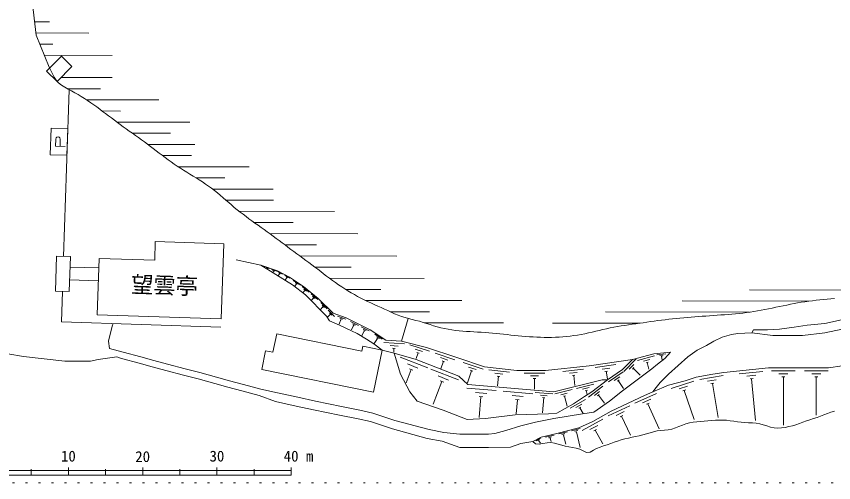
# Model space of a CAD drawing. Units: millimetres, scale not verified. Extents: x 12376 to 409389, y 16384 to 280842.
# Drawn here: x 198376 to 308450, y 16384 to 79239 of the extents above; entities that cross this region are included whole.
import ezdxf
from ezdxf.enums import TextEntityAlignment as Align

# ---------------------------------------------------------------- set-up
doc = ezdxf.new("R2010")
doc.units = ezdxf.units.MM
doc.header["$LTSCALE"] = 1000
doc.linetypes.add('DOTTED', pattern=[1.75, 0.25, -1.5])
for name, color, linetype, lineweight in [('0-0通り芯', 4, 'Continuous', 13), ('1-0', 3, 'Continuous', 13), ('1-1', 3, 'Continuous', 13)]:
    doc.layers.add(name, color=color, linetype=linetype, lineweight=lineweight)
doc.styles.add('ＭＳ ゴシック', font='')
doc.styles.get('ＭＳ ゴシック').set_extended_font_data('MS Gothic')

msp = doc.modelspace()

# ---------------------------------------------------------------- linework, layer by layer
at = {"layer": '0-0通り芯'}
for p, q in [((185391, 18007), (235391, 18007)), ((205391, 17407), (205391, 18407)), ((215391, 17407), (215391, 18407)), ((215391, 17407), (215391, 18407)), ((225391, 17407), (225391, 18407)), ((235391, 17407), (235391, 18407)), ((185391, 17407), (235391, 17407))]:
    msp.add_line(p, q, dxfattribs=at)
at = {"layer": '1-0'}
for p, q in [((205401, 66647), (205491, 69367)), ((204748, 46883), (205401, 66647)), ((202925, 60582), (203044, 64185)), ((203044, 64185), (205317, 64110)), ((205317, 64110), (205198, 60507)), ((203664, 61751), (204963, 61711)), ((205198, 60507), (202925, 60582)), ((217092, 48893), (217008, 46363)), ((226306, 48589), (217092, 48893)), ((225972, 38466), (226306, 48589)), ((203804, 46914), (203649, 42208)), ((205665, 46852), (203804, 46914)), ((205665, 46852), (205510, 42147)), ((209262, 39018), (209513, 46610)), ((217008, 46363), (209513, 46610)), ((231324, 45684), (227963, 46431)), ((209467, 45318), (205619, 45445)), ((233564, 44938), (231324, 45684)), ((231324, 45684), (233315, 44440)), ((233315, 44440), (235556, 43071)), ((235182, 44066), (233564, 44938)), ((237049, 42822), (235182, 44066)), ((209411, 43573), (205561, 43701)), ((235556, 43071), (237298, 41702)), ((205510, 42147), (203649, 42208)), ((204457, 38060), (204593, 42172)), ((239041, 41204), (237049, 42822)), ((237298, 41702), (240161, 38839)), ((241032, 39212), (239041, 41204)), ((225972, 38466), (209262, 39018)), ((240161, 38839), (240534, 38216)), ((242775, 38590), (241032, 39212)), ((246011, 36972), (242775, 38590)), ((204457, 38060), (225935, 37350)), ((210787, 35478), (211285, 37470)), ((211285, 37470), (211396, 37830)), ((240534, 38216), (241904, 37594)), ((241904, 37594), (243522, 36847)), ((304883, 37594), (303141, 37345)), ((307248, 37843), (304883, 37594)), ((309489, 38331), (307248, 37843)), ((232928, 33955), (233437, 36457)), ((244919, 34121), (233437, 36457)), ((243522, 36847), (244268, 36474)), ((244268, 36474), (245513, 35727)), ((248127, 35603), (246011, 36972)), ((293432, 35976), (294677, 36350)), ((294677, 36350), (295548, 36474)), ((295548, 36474), (297415, 36598)), ((297664, 36972), (297415, 36598)), ((297415, 36598), (300278, 36225)), ((299531, 36972), (297664, 36972)), ((301149, 37096), (299531, 36972)), ((303141, 37345), (301149, 37096)), ((304261, 36225), (307248, 36598)), ((307248, 36598), (309613, 37096)), ((210912, 34483), (210787, 35478)), ((245513, 35727), (246509, 35105)), ((250243, 35478), (248127, 35603)), ((253603, 34607), (250243, 35478)), ((291316, 34856), (292312, 35478)), ((292312, 35478), (293432, 35976)), ((300278, 36225), (304261, 36225)), ((212779, 33985), (210912, 34483)), ((231439, 31651), (231948, 34154)), ((232928, 33955), (231948, 34154)), ((244919, 34121), (245049, 34760)), ((247629, 34235), (245049, 34760)), ((246481, 28591), (247629, 34235)), ((246509, 35105), (247629, 34234)), ((247629, 34234), (249247, 33860)), ((257711, 33238), (253603, 34607)), ((288827, 33362), (290072, 34234)), ((290072, 34234), (291316, 34856)), ((199334, 33373), (197218, 33746)), ((211907, 33362), (209418, 32989)), ((212548, 33115), (211907, 33362)), ((212548, 33115), (214905, 32494)), ((215143, 33362), (212779, 33985)), ((216886, 32864), (215143, 33362)), ((250118, 30998), (249247, 33860)), ((249247, 33860), (252234, 32989)), ((261445, 31993), (257711, 33238)), ((284222, 33736), (281359, 32989)), ((286462, 33985), (284222, 33736)), ((285715, 33113), (284720, 32367)), ((286462, 33985), (285715, 33113)), ((286213, 30997), (288827, 33362)), ((208383, 32745), (204898, 32745)), ((209418, 32989), (208383, 32745)), ((214905, 32494), (216646, 31997)), ((216646, 31997), (218522, 31497)), ((218753, 32367), (216886, 32864)), ((221118, 31744), (218753, 32367)), ((252234, 32989), (257960, 30749)), ((265801, 31495), (261445, 31993)), ((275509, 32118), (269659, 31495)), ((281359, 32989), (275509, 32118)), ((279990, 31620), (281359, 32989)), ((284720, 32367), (283973, 31744)), ((309613, 32118), (307746, 31869)), ((218522, 31497), (220894, 30872)), ((220894, 30872), (222880, 30376)), ((223109, 31246), (221118, 31744)), ((225350, 30624), (223109, 31246)), ((231439, 31651), (246481, 28591)), ((251363, 28633), (250118, 30998)), ((269659, 31495), (265801, 31495)), ((277999, 30251), (279990, 31620)), ((283973, 31744), (281982, 30251)), ((285093, 29877), (286213, 30997)), ((292188, 30997), (289947, 30624)), ((293681, 31246), (292188, 30997)), ((297540, 31620), (293681, 31246)), ((299656, 31869), (297540, 31620)), ((307746, 31869), (299656, 31869)), ((222880, 30376), (225105, 29758)), ((225105, 29758), (226852, 29259)), ((227092, 30126), (225350, 30624)), ((228959, 29628), (227092, 30126)), ((257960, 30749), (259204, 29628)), ((270780, 28633), (277252, 30251)), ((277999, 30251), (275883, 28633)), ((277252, 30251), (277999, 30251)), ((281982, 30251), (279990, 28757)), ((284346, 29006), (285093, 29877)), ((288454, 30126), (286213, 29504)), ((289947, 30624), (288454, 30126)), ((226852, 29259), (228728, 28758)), ((228728, 28758), (231095, 28136)), ((231324, 29006), (228959, 29628)), ((233564, 28508), (231324, 29006)), ((252359, 27388), (251363, 28633)), ((259204, 29628), (270780, 28633)), ((275883, 28633), (274887, 28010)), ((279990, 28757), (278248, 27388)), ((284097, 28633), (282977, 28135)), ((286213, 29504), (284097, 28633)), ((284097, 28633), (284346, 29006)), ((231095, 28136), (233298, 27338)), ((236303, 27886), (233564, 28508)), ((238667, 27388), (236303, 27886)), ((274887, 28010), (273393, 27015)), ((282977, 28135), (278496, 26019)), ((233298, 27338), (236046, 26714)), ((236046, 26714), (238418, 26214)), ((242152, 26641), (238667, 27388)), ((244642, 26143), (242152, 26641)), ((255844, 26143), (252359, 27388)), ((273393, 27015), (271153, 25770)), ((278248, 27388), (276132, 25894)), ((238418, 26214), (241909, 25466)), ((241909, 25466), (244398, 24968)), ((246384, 25770), (244642, 26143)), ((249371, 24774), (246384, 25770)), ((259080, 24899), (255844, 26143)), ((265552, 25521), (261569, 25023)), ((270033, 25645), (265552, 25521)), ((271153, 25770), (270033, 25645)), ((274638, 25645), (270780, 25023)), ((276132, 25894), (274638, 25645)), ((278496, 26019), (276007, 24650)), ((244398, 24968), (246068, 24610)), ((246068, 24610), (249025, 23625)), ((253977, 23530), (249371, 24774)), ((261569, 25023), (259080, 24899)), ((268290, 24525), (266299, 24027)), ((270780, 25023), (268290, 24525)), ((276007, 24650), (274140, 23778)), ((249025, 23625), (253709, 22359)), ((255968, 23156), (253977, 23530)), ((258084, 22907), (255968, 23156)), ((264307, 23405), (262814, 23032)), ((266299, 24027), (264307, 23405)), ((274140, 23778), (271153, 23032)), ((253709, 22359), (255747, 21977)), ((261943, 22907), (258084, 22907)), ((262814, 23032), (261943, 22907)), ((269037, 22534), (267917, 21911)), ((271153, 23032), (269037, 22534)), ((255747, 21977), (258084, 21107)), ((258084, 21107), (261943, 21107)), ((261943, 21107), (264930, 21165)), ((264930, 21165), (266299, 21663)), ((266299, 21663), (267917, 21911))]:
    msp.add_line(p, q, dxfattribs=at)
at = {"layer": '1-0', "color": 4}
for p, q in [((203664, 61751), (203693, 62701)), ((204263, 61733), (204293, 62682)), ((232422, 45266), (232042, 45392)), ((232288, 45258), (232145, 45305)), ((232201, 45234), (232176, 45161)), ((232224, 45226), (232177, 45242)), ((233439, 44900), (232680, 45153)), ((233178, 44908), (232893, 45003)), ((233012, 44885), (232941, 44671)), ((233059, 44869), (232965, 44900)), ((234227, 44496), (233523, 44875)), ((233804, 44553), (233645, 44260)), ((233971, 44548), (233707, 44690)), ((233848, 44530), (233760, 44577)), ((235211, 43966), (234507, 44345)), ((234955, 44018), (234691, 44161)), ((234832, 44000), (234744, 44047)), ((234788, 44023), (234599, 43673)), ((236672, 42983), (235673, 43649)), ((236089, 43191), (235865, 42855)), ((236318, 43129), (235944, 43378)), ((236152, 43150), (236027, 43233)), ((237804, 42048), (236872, 42805)), ((237180, 42232), (236978, 41983)), ((237434, 42187), (237085, 42471)), ((237239, 42185), (237122, 42279)), ((238999, 41077), (238067, 41833)), ((238375, 41261), (238139, 40970)), ((238629, 41216), (238280, 41500)), ((238434, 41214), (238317, 41308)), ((239648, 40066), (239322, 39740)), ((240249, 39819), (239401, 40667)), ((239896, 39995), (239577, 40314)), ((239701, 40013), (239595, 40119)), ((241234, 38799), (240385, 39647)), ((240597, 39011), (240279, 38692)), ((240863, 38958), (240544, 39276)), ((240650, 38958), (240544, 39064)), ((242749, 38440), (241619, 38843)), ((242346, 38425), (241922, 38576)), ((242083, 38359), (241862, 37740)), ((242154, 38334), (242013, 38384)), ((244470, 37575), (243396, 38111)), ((243799, 37575), (243499, 36976)), ((244067, 37608), (243665, 37810)), ((243866, 37541), (243732, 37608)), ((245911, 36854), (244838, 37391)), ((245240, 36854), (244911, 36196)), ((245509, 36888), (245106, 37089)), ((245307, 36821), (245173, 36888)), ((247660, 35726), (246653, 36378)), ((246994, 35800), (246571, 35147)), ((247264, 35804), (246886, 36048)), ((247057, 35759), (246931, 35841)), ((250671, 35102), (247875, 35267)), ((249777, 34804), (248728, 34866)), ((249407, 34476), (249057, 34496)), ((249232, 34486), (249201, 33952)), ((254025, 34097), (251369, 34983)), ((253084, 34042), (252088, 34374)), ((253783, 31846), (250058, 33303)), ((252476, 33876), (252220, 33107)), ((252642, 33821), (252310, 33931)), ((257441, 32959), (254785, 33844)), ((256500, 32904), (255504, 33236)), ((281870, 33075), (280172, 31378)), ((284342, 33457), (282020, 32851)), ((285850, 33766), (284657, 33633)), ((285494, 33575), (285046, 33525)), ((285361, 33410), (285212, 33393)), ((285287, 33401), (285336, 32954)), ((252437, 31836), (251040, 32382)), ((255891, 32738), (255559, 31741)), ((256057, 32682), (255725, 32793)), ((261231, 31695), (258575, 32581)), ((260290, 31640), (259294, 31972)), ((279108, 32300), (276338, 31887)), ((281551, 32333), (280915, 31696)), ((283692, 32977), (282821, 32750)), ((283477, 32611), (283187, 32536)), ((283332, 32574), (283559, 31703)), ((251557, 31643), (250857, 29855)), ((251789, 31552), (251324, 31734)), ((257923, 30226), (254198, 31684)), ((259682, 31474), (259143, 29858)), ((259848, 31419), (259516, 31529)), ((264788, 31259), (262007, 31577)), ((263879, 31010), (262836, 31130)), ((269553, 31145), (266753, 31145)), ((274758, 31686), (271973, 31390)), ((273925, 31245), (272881, 31134)), ((273614, 30860), (273266, 30823)), ((273440, 30842), (273582, 29503)), ((278294, 31825), (277255, 31670)), ((277999, 31427), (277653, 31375)), ((277826, 31401), (277981, 30363)), ((280089, 31324), (278111, 29964)), ((281551, 31908), (281339, 31696)), ((281445, 31802), (282390, 30857)), ((293567, 30822), (290411, 30296)), ((298912, 31351), (295727, 31043)), ((297955, 30856), (296761, 30741)), ((303276, 31469), (300076, 31469)), ((302276, 31069), (301076, 31069)), ((307712, 31469), (304512, 31469)), ((306712, 31069), (305512, 31069)), ((255696, 30024), (254507, 26985)), ((256577, 30216), (255180, 30762)), ((255929, 29932), (255463, 30115)), ((263492, 30702), (263144, 30742)), ((263318, 30722), (263171, 29431)), ((268678, 30795), (267628, 30795)), ((268328, 30445), (267978, 30445)), ((268153, 30445), (268153, 28981)), ((279641, 30652), (278899, 30142)), ((279564, 30235), (279317, 30065)), ((279440, 30150), (280164, 29096)), ((289598, 30086), (286562, 29074)), ((292647, 30263), (291463, 30066)), ((292318, 29803), (291923, 29737)), ((292120, 29770), (292887, 25173)), ((297596, 30420), (297198, 30381)), ((297397, 30400), (297941, 24775)), ((301876, 30669), (301476, 30669)), ((301676, 30669), (301676, 24129)), ((306312, 30669), (305912, 30669)), ((306112, 30669), (306112, 25490)), ((263018, 28798), (259032, 29141)), ((267934, 28376), (263949, 28718)), ((273230, 28936), (270901, 28354)), ((276157, 29668), (273828, 29086)), ((275502, 29195), (274629, 28976)), ((275284, 28831), (274993, 28758)), ((275138, 28795), (275266, 28282)), ((277348, 29376), (275442, 27918)), ((276935, 28682), (276220, 28135)), ((288776, 29390), (287638, 29011)), ((288523, 28884), (288144, 28758)), ((288333, 28821), (289645, 24886)), ((261729, 28407), (260235, 28536)), ((261188, 27952), (260690, 27995)), ((260939, 27974), (260699, 25184)), ((266646, 27985), (265151, 28113)), ((266105, 27529), (265606, 27572)), ((265855, 27551), (265695, 25682)), ((270645, 28343), (268254, 28549)), ((269872, 28108), (268975, 28186)), ((269398, 27848), (269220, 25776)), ((269547, 27835), (269248, 27861)), ((272575, 28463), (271702, 28245)), ((272357, 28099), (272066, 28026)), ((272211, 28063), (272548, 26717)), ((275041, 27587), (272943, 26421)), ((276879, 28261), (276640, 28079)), ((276760, 28170), (277583, 27093)), ((284576, 28408), (281652, 27108)), ((283825, 27636), (282728, 27149)), ((274532, 26961), (273745, 26523)), ((274415, 26553), (274153, 26407)), ((274284, 26480), (274721, 25693)), ((280985, 26752), (278091, 25385)), ((283622, 27108), (283256, 26946)), ((283439, 27027), (284940, 23651)), ((280252, 25963), (279166, 25451)), ((280061, 25430), (279699, 25260)), ((279880, 25345), (281098, 22766)), ((277363, 24939), (274560, 23397)), ((272593, 23237), (271428, 22946)), ((274310, 23666), (273146, 23375)), ((273983, 23430), (273546, 23321)), ((273874, 23248), (273728, 23212)), ((273801, 23230), (274325, 21133)), ((276680, 24107), (275628, 23528)), ((276522, 23563), (276172, 23371)), ((276347, 23467), (277361, 21623)), ((269017, 22408), (268318, 22020)), ((268847, 22199), (268585, 22054)), ((268808, 22063), (268721, 22015)), ((268764, 22039), (268949, 21706)), ((270795, 22788), (269631, 22497)), ((270468, 22551), (270031, 22442)), ((270358, 22369), (270213, 22333)), ((270286, 22351), (270395, 21914)), ((272265, 23001), (271829, 22891)), ((272156, 22819), (272011, 22782)), ((272083, 22800), (272388, 21581)), ((200391, 17407), (200391, 18214)), ((210391, 17407), (210391, 18214)), ((210391, 17407), (210391, 18214)), ((210391, 17407), (210391, 18214)), ((210391, 17407), (210391, 18214)), ((220391, 17407), (220391, 18214)), ((230391, 17407), (230391, 18214))]:
    msp.add_line(p, q, dxfattribs=at)
at = {"layer": '1-0', "color": 4, "linetype": 'DOTTED'}
for p, q in [((200391, 17407), (230391, 17407)), ((12376, 16384), (409389, 16384))]:
    msp.add_line(p, q, dxfattribs=at)
at = {"layer": '1-0'}
for points in [[(308570, 41228), (308073, 41171), (307575, 41118), (307076, 41066), (306578, 41015), (306080, 40961), (305582, 40904), (305086, 40841), (304590, 40770), (304096, 40692), (303603, 40607), (303111, 40517), (302620, 40423), (302129, 40325), (301638, 40225), (301148, 40124), (300658, 40022), (300168, 39920), (299678, 39820), (299188, 39723), (298697, 39630), (298205, 39541), (297713, 39457), (297220, 39380), (296725, 39311), (296229, 39249), (295733, 39194), (295235, 39145), (294737, 39100), (294238, 39059), (293739, 39021), (293240, 38985), (292741, 38950), (292241, 38914), (291742, 38878), (291243, 38842), (290744, 38805), (290245, 38767), (289746, 38728), (289248, 38688), (288750, 38646), (288252, 38602), (287754, 38556), (287256, 38507), (286759, 38457), (286262, 38403), (285766, 38347), (285270, 38287), (284774, 38224), (284279, 38157), (283784, 38087), (283289, 38016), (282794, 37943), (282299, 37871), (281804, 37800), (281309, 37729), (280813, 37658), (280318, 37584), (279824, 37507), (279331, 37425), (278839, 37337), (278349, 37242), (277860, 37138), (277372, 37026), (276886, 36911), (276399, 36794), (275913, 36677), (275426, 36564), (274937, 36458), (274447, 36360), (273954, 36274), (273460, 36199), (272964, 36135), (272466, 36082), (271967, 36039), (271467, 36006), (270967, 35983), (270467, 35968), (269967, 35963), (269466, 35965), (268966, 35975), (268466, 35993), (267967, 36018), (267467, 36049), (266969, 36086), (266470, 36129), (265972, 36177), (265475, 36228), (264977, 36281), (264480, 36336), (263983, 36391), (263486, 36444), (262989, 36495), (262491, 36542), (261993, 36585), (261495, 36622), (260996, 36653), (260497, 36682), (259998, 36710), (259499, 36739), (259000, 36772), (258501, 36810), (258003, 36855), (257505, 36910), (257008, 36977), (256514, 37057), (256024, 37152), (255537, 37265), (255055, 37395), (254576, 37536), (254098, 37685), (253622, 37837), (253144, 37987), (252665, 38131), (252182, 38263), (251696, 38386), (251211, 38508), (250730, 38641), (250255, 38794), (249787, 38969), (249325, 39161), (248867, 39363), (248410, 39570), (247954, 39776), (247497, 39981), (247041, 40186), (246585, 40392), (246132, 40602), (245680, 40815), (245231, 41034), (244785, 41259), (244342, 41492), (243903, 41732), (243470, 41981), (243041, 42238), (242617, 42504), (242198, 42777), (241783, 43057), (241373, 43343), (240967, 43634), (240564, 43930), (240163, 44229), (239765, 44531), (239367, 44835), (238970, 45139), (238573, 45443), (238174, 45745), (237775, 46046), (237374, 46345), (236973, 46643), (236571, 46941), (236169, 47237), (235766, 47534), (235363, 47830), (234961, 48127), (234559, 48424), (234157, 48721), (233755, 49019), (233353, 49316), (232951, 49613), (232548, 49909), (232143, 50203), (231737, 50495), (231331, 50786), (230924, 51077), (230517, 51369), (230111, 51661), (229707, 51956), (229306, 52254), (228907, 52555), (228511, 52861), (228120, 53172), (227733, 53489), (227351, 53812), (226972, 54139), (226594, 54468), (226216, 54796), (225836, 55121), (225453, 55442), (225064, 55755), (224668, 56059), (224265, 56353), (223855, 56637), (223439, 56914), (223018, 57184), (222595, 57451), (222169, 57714), (221742, 57977), (221316, 58240), (220891, 58505), (220470, 58774), (220052, 59049), (219639, 59330), (219230, 59617), (218824, 59909), (218422, 60205), (218021, 60504), (217622, 60805), (217223, 61108), (216825, 61411), (216426, 61713), (216025, 62013), (215623, 62312), (215218, 62607), (214812, 62901), (214406, 63194), (213999, 63486), (213592, 63777), (213187, 64069), (212783, 64361), (212381, 64654), (211981, 64949), (211584, 65246), (211188, 65543), (210792, 65840), (210397, 66137), (210000, 66433), (209602, 66727), (209200, 67019), (208796, 67308), (208387, 67593), (207973, 67874), (207553, 68151), (207126, 68422), (206692, 68687), (206250, 68946), (205798, 69197), (205339, 69443), (204885, 69694), (204454, 69963), (204062, 70265), (203725, 70613), (203456, 71019), (203237, 71467), (203033, 71932), (202801, 72401)], [(267917, 21911), (268301, 21636), (268773, 21581), (269299, 21653), (269844, 21754), (270374, 21787), (270873, 21717), (271353, 21585), (271829, 21435), (272311, 21306), (272800, 21201), (273292, 21108), (273783, 21012), (274267, 20888), (274730, 20686), (275173, 20438), (275657, 20495), (276102, 20744), (276526, 20993), (276983, 21182), (277463, 21336), (277948, 21481), (278423, 21645), (278889, 21825), (279358, 21996), (279834, 22146), (280317, 22279), (280804, 22397), (281294, 22502), (281784, 22601), (282273, 22703), (282760, 22816), (283243, 22948), (283722, 23096), (284203, 23240), (284688, 23358), (285182, 23428), (285683, 23462), (286180, 23505), (286666, 23605), (287139, 23762), (287605, 23949), (288072, 24139), (288545, 24305), (289028, 24430), (289519, 24522), (290016, 24590), (290517, 24644), (291018, 24695), (291519, 24740), (292020, 24778), (292520, 24805), (293020, 24818), (293518, 24813), (294016, 24788), (294512, 24739), (295007, 24674), (295502, 24604), (295999, 24542), (296499, 24500), (297001, 24471), (297502, 24441), (298000, 24394), (298491, 24315), (298975, 24189), (299453, 24033), (299932, 23883), (300417, 23776), (300912, 23739), (301413, 23764), (301915, 23834), (302411, 23934), (302898, 24053), (303377, 24191), (303850, 24350), (304319, 24522), (304788, 24696), (305261, 24859), (305737, 25014), (306209, 25177), (306676, 25357), (307140, 25543), (307607, 25721), (308082, 25879), (308561, 26020)]]:
    msp.add_lwpolyline(points, dxfattribs=at)
at = {"layer": '1-0', "color": 4}
msp.add_arc((203993, 62691), 300, 0, 180.00001, dxfattribs=at)
at = {"layer": '1-1', "color": 4}
for p, q in [((199953, 85762), (201057, 76687)), ((202860, 78491), (200844, 78494)), ((208160, 76984), (201020, 76993)), ((201057, 76687), (202801, 72401)), ((203269, 75491), (201542, 75493)), ((211283, 73980), (202157, 73992)), ((211279, 70980), (204396, 70989)), ((209694, 69482), (205256, 69488)), ((217554, 67972), (207805, 67985)), ((212401, 66479), (209934, 66482)), ((221735, 64966), (211941, 64979)), ((219132, 63470), (214010, 63476)), ((222429, 61965), (216079, 61974)), ((221978, 60466), (218069, 60471)), ((229716, 58956), (220178, 58968)), ((226437, 57460), (222571, 57465)), ((232960, 55951), (224798, 55962)), ((233013, 54452), (226603, 54460)), ((241237, 52940), (228389, 52957)), ((235667, 51448), (230400, 51455)), ((244360, 49936), (232493, 49952)), ((238790, 48444), (234523, 48450)), ((249599, 46929), (236569, 46947)), ((243475, 45438), (238572, 45444)), ((253306, 43924), (240548, 43941)), ((247470, 42433), (242724, 42439)), ((313550, 42346), (297125, 42367)), ((258358, 40918), (245444, 40935)), ((305099, 40856), (288043, 40879)), ((254028, 39424), (248714, 39431)), ((277714, 39393), (297121, 39367)), ((263974, 37910), (253356, 37924)), ((282392, 37886), (270595, 37902))]:
    msp.add_line(p, q, dxfattribs=at)
at = {"layer": '1-1', "color": 2}
for p, q in [((202454, 71842), (204454, 73866)), ((204454, 73866), (205865, 72472)), ((203864, 70448), (202454, 71842)), ((205865, 72472), (203864, 70448))]:
    msp.add_line(p, q, dxfattribs=at)
at = {"layer": '1-1'}
for p, q in [((250243, 35478), (251133, 38531)), ((204898, 32745), (199334, 33373))]:
    msp.add_line(p, q, dxfattribs=at)

# ---------------------------------------------------------------- texts
at = {"layer": '0-0通り芯', "color": 7, "style": 'ＭＳ ゴシック'}
for s, p in [('10', (204387, 18791)), ('20', (214391, 18727)), ('30', (224394, 18791)), ('40 m', (234387, 18791))]:
    msp.add_text(s, height=1466, dxfattribs=at).set_placement(p, align=Align.BOTTOM_LEFT)
at = {"layer": '1-0', "style": 'ＭＳ ゴシック'}
msp.add_text('望雲亭', height=2199, rotation=358.218, dxfattribs=at).set_placement((213782, 41366), align=Align.BOTTOM_LEFT)

doc.saveas('drawing.dxf')
